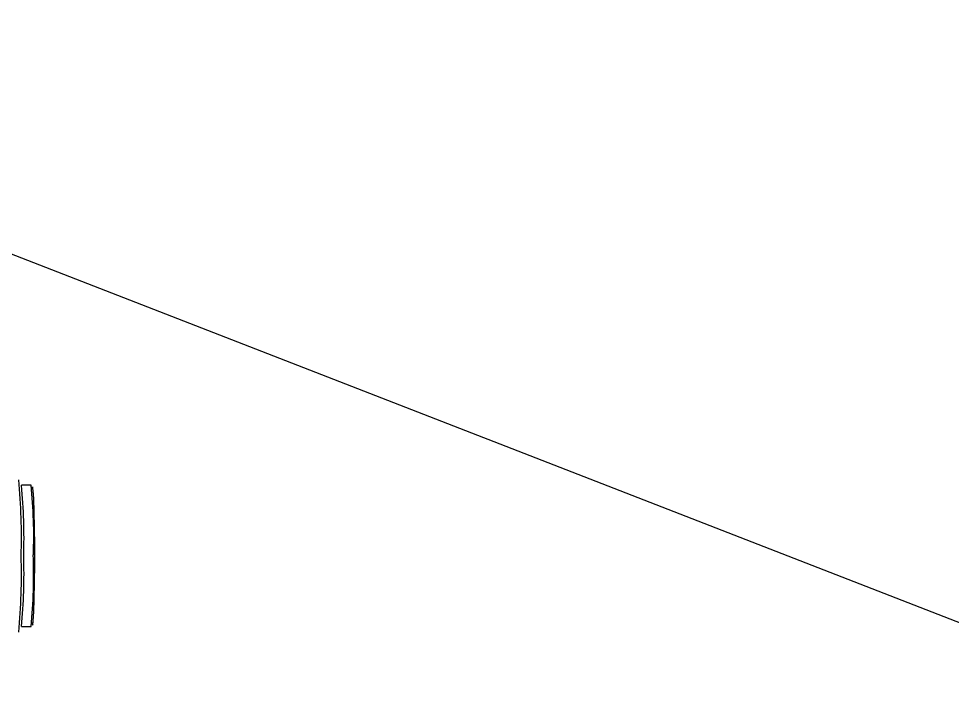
# Model space of a CAD drawing. Header units: millimetres. Extents: x 0 to 297, y 0 to 210.
# Drawn here: x 165.11 to 176.35, y 182.72 to 190.88 of the extents above; entities that cross this region are included whole.
import ezdxf

# ---------------------------------------------------------------- set-up
doc = ezdxf.new("R2010")
doc.units = ezdxf.units.MM
doc.layers.add('图框', color=7, linetype='Continuous')
doc.dimstyles.new('SLDDIMSTYLE0', dxfattribs={"dimtxt": 0.18, "dimasz": 1.016, "dimexe": 0, "dimexo": 0.0625, "dimgap": 0, "dimtad": 0, "dimtih": 1, "dimtoh": 1, "dimdec": 0, "dimrnd": 1e-09, "dimzin": 0, "dimdsep": 46, "dimtxsty": 'Standard', "dimblk1": 'DOT', "dimblk2": 'DOT', "dimsah": 1, "dimcen": 0.09, "dimadec": 0, "dimazin": 0, "dimtfac": 1.016, "dimtdec": 0, "dimtofl": 0, "dimtmove": 0, "dimatfit": 3, "dimldrblk": 'DOT', "dimfxl": 1, "dimfrac": 2, "dimtolj": 1, "dimtzin": 0, "dimarcsym": 0})

# ---------------------------------------------------------------- blocks, each defined once
blk = doc.blocks.new('_Dot')
at = {"color": 0, "linetype": 'ByBlock', "lineweight": -2}
blk.add_line((-0.5, 0), (-1, 0), dxfattribs=at)
at = {"color": 0, "linetype": 'ByBlock', "const_width": 0.5}
blk.add_lwpolyline([(-0.25, 0, 1), (0.25, 0, 1)], format="xyb", close=True, dxfattribs=at)

msp = doc.modelspace()

# ---------------------------------------------------------------- linework, layer by layer
at = {"color": 7, "linetype": 'Continuous', "lineweight": 25}
for p, q in [((165.264, 185.27), (165.147, 185.27)), ((165.147, 183.57), (165.264, 183.57))]:
    msp.add_line(p, q, dxfattribs=at)
at = {"color": 7, "linetype": 'Continuous', "lineweight": 25, "flags": 128}
msp.add_lwpolyline([(165.273, 183.62), (165.275, 183.601), (165.283, 183.589), (165.29, 183.639), (165.296, 183.746), (165.301, 183.904), (165.305, 184.099), (165.307, 184.319), (165.307, 184.546), (165.305, 184.763), (165.301, 184.955), (165.295, 185.108), (165.289, 185.209), (165.282, 185.252), (165.275, 185.233), (165.273, 185.219)], dxfattribs=at)
at = {"color": 7, "linetype": 'Continuous', "lineweight": 25}
for centre, radius, start, end in [((157.926, 184.649), 7.221, 358.1831, 5.4655), ((158.773, 184.641), 6.405, 358.0179, 5.6307), ((159.079, 184.651), 6.216, 357.9886, 5.7153), ((157.926, 184.191), 7.221, 354.5345, 1.8169), ((158.773, 184.198), 6.405, 354.3693, 1.9821), ((158.698, 184.208), 6.596, 354.4512, 1.9548)]:
    msp.add_arc(centre, radius, start, end, dxfattribs=at)

# ---------------------------------------------------------------- leaders
at = {"layer": '图框'}
msp.add_leader([(159.046, 190.373), (187.776, 179.215)], dimstyle='SLDDIMSTYLE0', dxfattribs=at)

doc.saveas('drawing.dxf')
